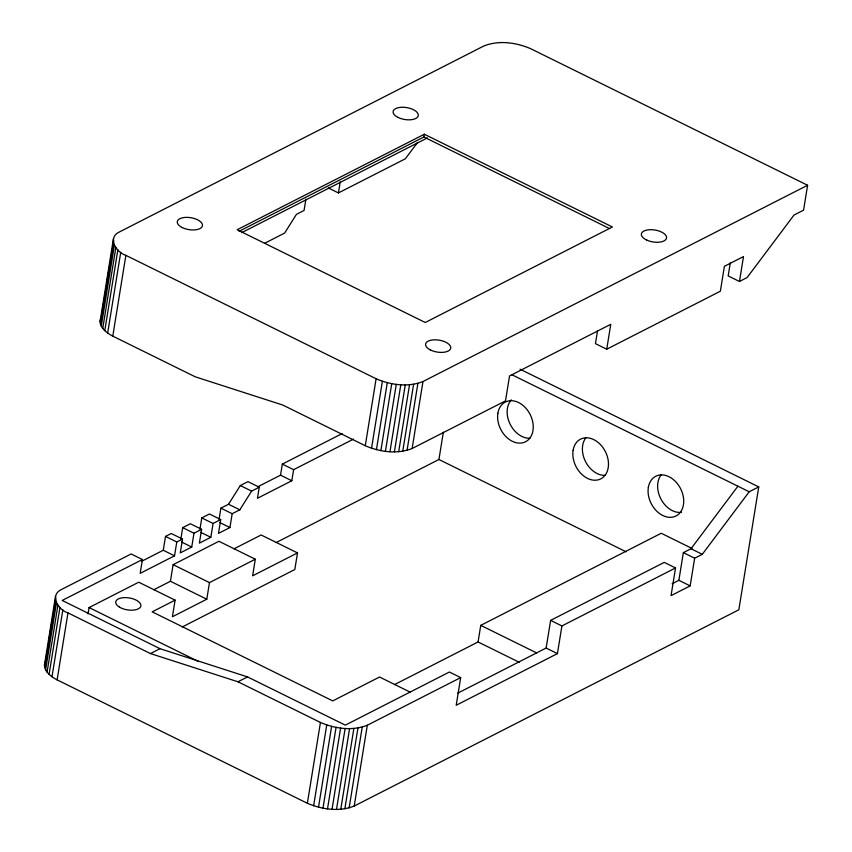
<?xml version="1.0" encoding="UTF-8"?>
<svg xmlns="http://www.w3.org/2000/svg" width="852" height="852" viewBox="0 0 852 852"><rect width="100%" height="100%" fill="white"/><g stroke="black" fill="none" stroke-linecap="round" stroke-linejoin="round"><path stroke-width="1.28" d="M520.082 369.204L758.749 486.907L738.844 609.776L354.219 806.045C339.192 811.999 321.896 809.506 307.37 803.266L57.116 679.853C50.63 676.637 41.365 669.374 45.55 661.141M353.431 439.153L293.62 469.676L291.821 480.741L257.453 498.282L259.242 487.216L251.606 491.114L239.817 509.826L232.17 513.724L229.933 527.558L218.474 533.405L220.711 519.571L213.075 523.469L210.838 537.303L199.379 543.15L201.615 529.316L193.979 533.214L191.732 547.048L180.273 552.895L182.52 539.06L176.79 541.978L174.543 555.823L140.165 573.364L142.412 559.53L131.123 553.96L61.621 589.424C49.054 595.154 58.341 610.043 67.968 612.886L150.453 653.569L237.964 681.781L320.448 722.464C334.985 728.694 352.281 731.186 367.308 725.244L460.687 677.596L456.203 705.264L557.432 653.612L561.905 625.943L675.54 567.954L671.057 595.623L690.163 585.878L694.646 558.209L702.282 554.311L749.196 491.774L758.749 486.907M597.572 330.533L595.442 343.644L606.731 349.203L610.767 324.303L509.539 375.956L505.513 400.855L412.134 448.503C397.096 454.457 379.811 451.965 365.274 445.724L282.779 405.041L195.278 376.829L112.784 336.146C106.788 332.908 98.821 327.37 100.344 319.489M807.6 185.267L530.753 48.734C516.227 42.493 498.931 40.001 483.904 45.955L119.525 231.893C106.958 237.612 116.245 252.501 125.872 255.344L376.115 378.757C390.653 384.998 407.948 387.49 422.975 381.536L807.6 185.267L803.574 210.167L794.021 215.045L747.097 277.571L739.461 281.469L728.172 275.91L730.302 262.799M44.4 665.348L55.518 596.219M100.067 321.641L113.433 238.677M45.976 658.521L46.391 655.891M46.817 653.26L47.243 650.64M49.373 637.509L49.799 634.878M50.225 632.259L50.651 629.628M51.077 626.997L51.503 624.378M51.929 621.747L52.355 619.127M54.475 605.996L54.901 603.365M55.327 600.735L55.753 598.115M101.42 316.135L101.846 313.525M102.272 310.927L102.687 308.317M103.113 305.708L103.539 303.099M103.955 300.5L104.381 297.891M104.807 295.282L105.222 292.673M105.648 290.074L106.074 287.465M107.331 279.648L107.757 277.038M108.183 274.429L108.598 271.82M109.024 269.221L109.45 266.612M109.865 264.003L110.291 261.394M110.717 258.795L111.133 256.186M113.241 243.15L113.667 240.541M44.709 667.574L55.561 600.607M100.376 323.877L113.465 243.065M45.614 669.842L56.456 602.875M101.281 326.135L114.37 245.333M47.084 672.1L57.936 605.133M102.751 328.403L115.84 247.591M49.107 674.326L59.959 607.359M104.775 330.619L117.864 249.817M51.993 676.754L62.846 609.787M107.661 333.047L120.75 252.245M57.116 679.853L67.968 612.886M112.784 336.146L125.872 255.344M88.044 613.941L89.077 607.561L138.738 582.214L175.097 600.149L172.413 616.752L206.791 599.212L209.475 582.608L255.312 559.221L252.618 575.824L297.508 552.916L294.813 569.53L182.328 626.923M141.922 561.148L163.264 550.254L165.501 536.419L171.231 533.49L182.52 539.06M153.829 589.744L170.421 581.277L173.116 564.674L218.943 541.286L255.312 559.221M180.858 538.965L182.69 527.644L190.326 523.746L201.615 529.316M199.954 529.22L201.786 517.899L209.432 514.001L220.711 519.571M219.049 519.475L220.892 508.154L228.528 504.256L240.317 485.544L247.953 481.646L259.242 487.216M305.9 199.155L304.058 210.476L296.421 214.374L284.632 233.086L264.599 243.31M258.018 486.673L280.542 475.171L282.332 464.106L342.142 433.583M328.286 187.93L338.436 192.935L340.278 181.614M307.37 803.266L320.448 722.464M365.274 445.724L376.115 378.757M313.632 805.779L326.721 724.977M371.536 448.248L382.388 381.27M239.082 231.297L423.881 137.002L424.328 134.233L612.418 226.983L425.255 322.493L237.165 229.742L424.328 134.233M318.52 807.185L331.609 726.383M376.435 449.643L387.277 382.676M322.983 808.165L336.071 727.363M380.887 450.623L391.739 383.656M327.509 808.867L340.598 728.055M385.423 451.326L396.265 384.358M332.046 809.283L345.135 728.471M389.95 451.741L400.802 384.774M336.497 809.4L349.586 728.598M394.401 451.858L405.254 384.891M340.789 809.219L353.878 728.417M398.693 451.677L409.546 384.71M344.858 808.75L357.947 727.949M402.762 451.209L413.614 384.241M349.139 807.888L362.228 727.086M407.043 450.346L417.895 383.379M354.219 806.045L367.308 725.244M412.134 448.503L422.975 381.536M276.144 542.564L438.929 459.494L443.349 432.198M394.497 684.614L478.068 641.971L480.752 625.368L661.237 533.267L692.026 548.454M457.865 693.091L546.143 648.042L550.626 620.373L664.262 562.384L675.54 567.954M672.132 583.758L678.874 580.318L683.357 552.639L690.993 548.741L737.917 486.215M739.461 281.469L743.498 256.569L724.402 266.314L720.366 291.214L606.731 349.203M417.214 142.934L405.286 158.823L338.436 192.935M241.723 232.649L427.47 137.864M142.412 559.53L62.196 600.458L160.006 648.692L247.506 676.903L345.316 725.137L449.398 672.026L460.687 677.596M233.97 548.848L261.138 534.992L297.508 552.916M175.097 600.149L152.178 611.842L332.749 700.898L379.534 677.02L410.323 692.197M150.453 653.569L160.006 648.692M237.964 681.781L247.506 676.903M423.881 137.002L609.585 228.581M511.786 374.688L749.196 491.774M690.993 548.741L702.282 554.311M683.357 552.639L694.646 558.209M438.929 459.494L626.06 551.776M678.874 580.318L690.163 585.878M282.332 464.106L293.62 469.676M280.542 475.171L291.821 480.741M550.626 620.373L561.905 625.943M240.317 485.544L251.606 491.114M546.143 648.042L557.432 653.612M480.752 625.368L536.419 652.813M228.528 504.256L239.817 509.826M220.892 508.154L232.17 513.724M478.068 641.971L519.518 662.409M219.773 522.553L229.933 527.558M201.786 517.899L213.075 523.469M200.678 532.298L210.838 537.303M182.69 527.644L193.979 533.214M181.582 542.042L191.732 547.048M165.501 536.419L176.79 541.978M163.264 550.254L174.543 555.823M173.116 564.674L209.475 582.608M170.421 581.277L206.791 599.212M89.077 607.561L198.569 661.557M681.504 512.35A22.29 16.476 63 0 1 661.152 499.464A22.29 16.476 63 0 1 661.099 474.915M605.165 475.341A22.29 16.476 63 0 1 585.58 461.72A22.29 16.476 63 0 1 585.856 437.811M529.933 438.248A22.29 16.476 63 0 1 510.018 423.966A22.29 16.476 63 0 1 511.338 399.854M119.429 607.125A12.737 6.039 9.2 0 0 140.495 606.975A12.737 6.039 9.2 0 0 124.978 597.603A12.737 6.039 9.2 0 0 119.429 607.125M648.34 487.461A22.29 16.476 63 0 0 671.962 517.228A22.29 16.476 63 0 0 677.393 483.67A22.29 16.476 63 0 0 648.34 487.461M573.108 450.357A22.29 16.476 63 0 0 596.719 480.123A22.29 16.476 63 0 0 602.162 446.565A22.29 16.476 63 0 0 573.108 450.357M497.877 413.252A22.29 16.476 63 0 0 521.488 443.019A22.29 16.476 63 0 0 526.919 409.461A22.29 16.476 63 0 0 497.877 413.252M398.054 117.438A12.737 6.039 9.2 0 0 418.204 115.872A12.737 6.039 9.2 0 0 400.823 107.309A12.737 6.039 9.2 0 0 398.054 117.438M182.243 227.569A12.737 6.039 9.2 0 0 202.393 226.004A12.737 6.039 9.2 0 0 185.012 217.43A12.737 6.039 9.2 0 0 182.243 227.569M430.175 349.831A12.737 6.039 9.2 0 0 450.601 348.649A12.737 6.039 9.2 0 0 433.7 339.852A12.737 6.039 9.2 0 0 430.175 349.831M646.817 240.115A12.737 6.039 9.2 0 0 666.541 238.038A12.737 6.039 9.2 0 0 648.553 229.795A12.737 6.039 9.2 0 0 646.817 240.115"/></g></svg>
